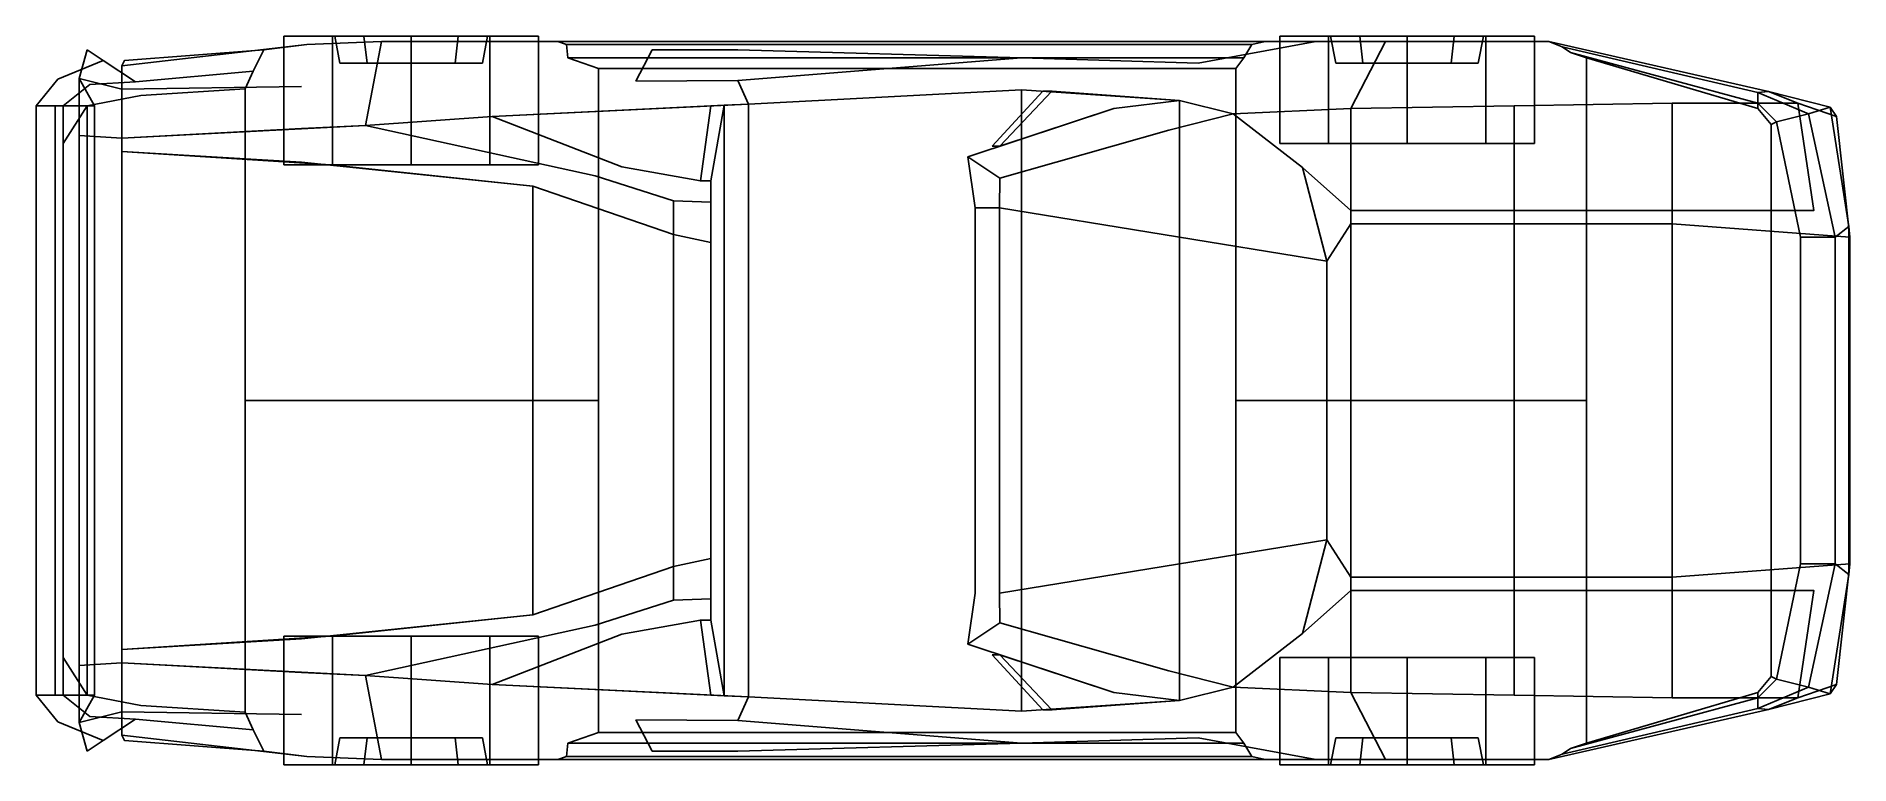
# Model space of a CAD drawing. Extents: x -4.31 to 0, y -0.86 to 0.86.
import ezdxf

# ---------------------------------------------------------------- set-up
doc = ezdxf.new("R2010")
doc.units = 0
doc.header["$LTSCALE"] = 40
for name, pattern in [('BLACK', [10000, 10000, 0]), ('CHROME', [10000, 10000, 0]), ('GLASS_T', [10000, 10000, 0])]:
    doc.linetypes.add(name, pattern=pattern)
doc.layers.get('0').update_dxf_attribs({"linetype": 'CONTINUOUS'})

msp = doc.modelspace()

# ---------------------------------------------------------------- linework, layer by layer
at = {"color": 8, "linetype": 'BLACK'}
for points in [[(-3.7183, 0.8636, 0.4156), (-3.5975, 0.8636, 0.3764), (-3.5283, 0.8636, 0.4716), (-3.6029, 0.8636, 0.5744)], [(-3.7183, 0.5588, 0.4156), (-3.7183, 0.8636, 0.4156), (-3.6029, 0.8636, 0.5744), (-3.6029, 0.5588, 0.5744)], [(-3.7183, 0.8636, 0.2194), (-3.5975, 0.8636, 0.2586), (-3.5975, 0.8636, 0.3764), (-3.7183, 0.8636, 0.4156)], [(-3.7183, 0.5588, 0.2194), (-3.7183, 0.8636, 0.2194), (-3.7183, 0.8636, 0.4156), (-3.7183, 0.5588, 0.4156)], [(-3.6029, 0.8636, 0.0606), (-3.5283, 0.8636, 0.1634), (-3.5975, 0.8636, 0.2586), (-3.7183, 0.8636, 0.2194)], [(-3.6029, 0.5588, 0.0606), (-3.6029, 0.8636, 0.0606), (-3.7183, 0.8636, 0.2194), (-3.7183, 0.5588, 0.2194)], [(-3.6029, 0.8636, 0.5744), (-3.5283, 0.8636, 0.4716), (-3.4163, 0.8636, 0.508), (-3.4163, 0.8636, 0.635)], [(-3.6029, 0.5588, 0.5744), (-3.6029, 0.8636, 0.5744), (-3.4163, 0.8636, 0.635), (-3.4163, 0.5588, 0.635)], [(-3.4163, 0.8636), (-3.4163, 0.8636, 0.127), (-3.5283, 0.8636, 0.1634), (-3.6029, 0.8636, 0.0606)], [(-3.4163, 0.5588), (-3.4163, 0.8636), (-3.6029, 0.8636, 0.0606), (-3.6029, 0.5588, 0.0606)], [(-3.2297, 0.8636, 0.0606), (-3.3043, 0.8636, 0.1634), (-3.4163, 0.8636, 0.127), (-3.4163, 0.8636)], [(-3.2297, 0.5588, 0.0606), (-3.2297, 0.8636, 0.0606), (-3.4163, 0.8636), (-3.4163, 0.5588)], [(-3.4163, 0.8636, 0.635), (-3.4163, 0.8636, 0.508), (-3.3043, 0.8636, 0.4716), (-3.2297, 0.8636, 0.5744)], [(-3.4163, 0.5588, 0.635), (-3.4163, 0.8636, 0.635), (-3.2297, 0.8636, 0.5744), (-3.2297, 0.5588, 0.5744)], [(-3.1143, 0.8636, 0.2194), (-3.2351, 0.8636, 0.2586), (-3.3043, 0.8636, 0.1634), (-3.2297, 0.8636, 0.0606)], [(-3.2297, 0.8636, 0.5744), (-3.3043, 0.8636, 0.4716), (-3.2351, 0.8636, 0.3764), (-3.1143, 0.8636, 0.4156)], [(-3.1143, 0.8636, 0.4156), (-3.2351, 0.8636, 0.3764), (-3.2351, 0.8636, 0.2586), (-3.1143, 0.8636, 0.2194)], [(-3.1143, 0.5588, 0.2194), (-3.1143, 0.8636, 0.2194), (-3.2297, 0.8636, 0.0606), (-3.2297, 0.5588, 0.0606)], [(-3.2297, 0.5588, 0.5744), (-3.2297, 0.8636, 0.5744), (-3.1143, 0.8636, 0.4156), (-3.1143, 0.5588, 0.4156)], [(-3.1143, 0.5588, 0.4156), (-3.1143, 0.8636, 0.4156), (-3.1143, 0.8636, 0.2194), (-3.1143, 0.5588, 0.2194)], [(-1.3561, 0.8636, 0.4156), (-1.2353, 0.8636, 0.3764), (-1.1661, 0.8636, 0.4716), (-1.2407, 0.8636, 0.5744)], [(-1.3561, 0.6096, 0.4156), (-1.3561, 0.8636, 0.4156), (-1.2407, 0.8636, 0.5744), (-1.2407, 0.6096, 0.5744)], [(-1.3561, 0.8636, 0.2194), (-1.2353, 0.8636, 0.2586), (-1.2353, 0.8636, 0.3764), (-1.3561, 0.8636, 0.4156)], [(-1.3561, 0.6096, 0.2194), (-1.3561, 0.8636, 0.2194), (-1.3561, 0.8636, 0.4156), (-1.3561, 0.6096, 0.4156)], [(-1.2407, 0.8636, 0.0606), (-1.1661, 0.8636, 0.1634), (-1.2353, 0.8636, 0.2586), (-1.3561, 0.8636, 0.2194)], [(-1.2407, 0.6096, 0.0606), (-1.2407, 0.8636, 0.0606), (-1.3561, 0.8636, 0.2194), (-1.3561, 0.6096, 0.2194)], [(-1.2407, 0.8636, 0.5744), (-1.1661, 0.8636, 0.4716), (-1.0541, 0.8636, 0.508), (-1.0541, 0.8636, 0.635)], [(-1.2407, 0.6096, 0.5744), (-1.2407, 0.8636, 0.5744), (-1.0541, 0.8636, 0.635), (-1.0541, 0.6096, 0.635)], [(-1.0541, 0.8636), (-1.0541, 0.8636, 0.127), (-1.1661, 0.8636, 0.1634), (-1.2407, 0.8636, 0.0606)], [(-1.0541, 0.6096), (-1.0541, 0.8636), (-1.2407, 0.8636, 0.0606), (-1.2407, 0.6096, 0.0606)], [(-0.8675, 0.8636, 0.0606), (-0.9421, 0.8636, 0.1634), (-1.0541, 0.8636, 0.127), (-1.0541, 0.8636)], [(-0.8675, 0.6096, 0.0606), (-0.8675, 0.8636, 0.0606), (-1.0541, 0.8636), (-1.0541, 0.6096)], [(-1.0541, 0.8636, 0.635), (-1.0541, 0.8636, 0.508), (-0.9421, 0.8636, 0.4716), (-0.8675, 0.8636, 0.5744)], [(-1.0541, 0.6096, 0.635), (-1.0541, 0.8636, 0.635), (-0.8675, 0.8636, 0.5744), (-0.8675, 0.6096, 0.5744)], [(-0.7521, 0.8636, 0.2194), (-0.8729, 0.8636, 0.2586), (-0.9421, 0.8636, 0.1634), (-0.8675, 0.8636, 0.0606)], [(-0.8675, 0.8636, 0.5744), (-0.9421, 0.8636, 0.4716), (-0.8729, 0.8636, 0.3764), (-0.7521, 0.8636, 0.4156)], [(-0.7521, 0.8636, 0.4156), (-0.8729, 0.8636, 0.3764), (-0.8729, 0.8636, 0.2586), (-0.7521, 0.8636, 0.2194)], [(-0.7521, 0.6096, 0.2194), (-0.7521, 0.8636, 0.2194), (-0.8675, 0.8636, 0.0606), (-0.8675, 0.6096, 0.0606)], [(-0.8675, 0.6096, 0.5744), (-0.8675, 0.8636, 0.5744), (-0.7521, 0.8636, 0.4156), (-0.7521, 0.6096, 0.4156)], [(-0.7521, 0.6096, 0.4156), (-0.7521, 0.8636, 0.4156), (-0.7521, 0.8636, 0.2194), (-0.7521, 0.6096, 0.2194)], [(-0.6667, 0.8255, 0.2477), (-0.6286, 0.8128, 0.1778), (-0.2223, 0.6921, 0.1778), (-0.2223, 0.7048, 0.2667)], [(-2.6162, 0.7025, 0.8065), (-2.6162, -0.7025, 0.8065), (-1.9685, -0.7366, 0.7556), (-1.9685, 0.7366, 0.7556)], [(-1.9685, -0.7366, 0.7556), (-1.9685, 0.7366, 0.7556), (-1.5938, 0.7112, 0.7556), (-1.5938, -0.7112, 0.7556)], [(-4.2418, 0.6096, 0.2858), (-4.2418, -0.6096, 0.2858), (-4.1847, -0.6985, 0.2159), (-4.1847, 0.6985, 0.2159)], [(-2.7301, 0.5207, 1.0829), (-2.7051, 0.6985, 0.8128), (-3.2236, 0.6731, 0.8265), (-2.9162, 0.5544, 1.0299)], [(-2.7051, -0.5207, 1.0858), (-2.7051, 0.5207, 1.0858), (-2.6734, 0.7, 0.8128), (-2.6734, -0.7, 0.8128)], [(-2.6734, -0.7, 0.8128), (-2.6734, 0.7, 0.8128), (-2.6162, 0.7025, 0.8065), (-2.6162, -0.7025, 0.8065)], [(-0.2223, 0.6921, 0.1778), (-0.2223, 0.7048, 0.2667), (-0.1778, 0.6604, 0.2667), (-0.1905, 0.6541, 0.1778)], [(-2.7051, 0.4699, 1.1176), (-2.7051, -0.4699, 1.1176), (-2.7051, -0.5207, 1.0858), (-2.7051, 0.5207, 1.0858)], [(-3.1275, 0.508, 1.0732), (-3.1275, -0.508, 1.0732), (-3.1275, -0.508, 0.87), (-3.1275, 0.508, 0.87)], [(-2.7051, -0.3746, 1.1303), (-2.7051, 0.3746, 1.1303), (-2.7051, 0.4699, 1.1176), (-2.7051, -0.4699, 1.1176)], [(-3.6029, -0.5588, 0.0606), (-3.6029, -0.8636, 0.0606), (-3.7183, -0.8636, 0.2194), (-3.7183, -0.5588, 0.2194)], [(-3.7183, -0.5588, 0.2194), (-3.7183, -0.8636, 0.2194), (-3.7183, -0.8636, 0.4156), (-3.7183, -0.5588, 0.4156)], [(-3.7183, -0.5588, 0.4156), (-3.7183, -0.8636, 0.4156), (-3.6029, -0.8636, 0.5744), (-3.6029, -0.5588, 0.5744)], [(-3.4163, -0.5588), (-3.4163, -0.8636), (-3.6029, -0.8636, 0.0606), (-3.6029, -0.5588, 0.0606)], [(-3.6029, -0.5588, 0.5744), (-3.6029, -0.8636, 0.5744), (-3.4163, -0.8636, 0.635), (-3.4163, -0.5588, 0.635)], [(-3.4163, -0.5588, 0.635), (-3.4163, -0.8636, 0.635), (-3.2297, -0.8636, 0.5744), (-3.2297, -0.5588, 0.5744)], [(-3.2297, -0.5588, 0.0606), (-3.2297, -0.8636, 0.0606), (-3.4163, -0.8636), (-3.4163, -0.5588)], [(-3.2297, -0.5588, 0.5744), (-3.2297, -0.8636, 0.5744), (-3.1143, -0.8636, 0.4156), (-3.1143, -0.5588, 0.4156)], [(-3.1143, -0.5588, 0.2194), (-3.1143, -0.8636, 0.2194), (-3.2297, -0.8636, 0.0606), (-3.2297, -0.5588, 0.0606)], [(-2.7301, -0.5207, 1.0829), (-2.7051, -0.6985, 0.8128), (-3.2236, -0.6731, 0.8265), (-2.9162, -0.5544, 1.0299)], [(-3.1143, -0.5588, 0.4156), (-3.1143, -0.8636, 0.4156), (-3.1143, -0.8636, 0.2194), (-3.1143, -0.5588, 0.2194)], [(-1.2407, -0.6096, 0.0606), (-1.2407, -0.8636, 0.0606), (-1.3561, -0.8636, 0.2194), (-1.3561, -0.6096, 0.2194)], [(-1.3561, -0.6096, 0.2194), (-1.3561, -0.8636, 0.2194), (-1.3561, -0.8636, 0.4156), (-1.3561, -0.6096, 0.4156)], [(-1.3561, -0.6096, 0.4156), (-1.3561, -0.8636, 0.4156), (-1.2407, -0.8636, 0.5744), (-1.2407, -0.6096, 0.5744)], [(-1.0541, -0.6096), (-1.0541, -0.8636), (-1.2407, -0.8636, 0.0606), (-1.2407, -0.6096, 0.0606)], [(-1.2407, -0.6096, 0.5744), (-1.2407, -0.8636, 0.5744), (-1.0541, -0.8636, 0.635), (-1.0541, -0.6096, 0.635)], [(-1.0541, -0.6096, 0.635), (-1.0541, -0.8636, 0.635), (-0.8675, -0.8636, 0.5744), (-0.8675, -0.6096, 0.5744)], [(-0.8675, -0.6096, 0.0606), (-0.8675, -0.8636, 0.0606), (-1.0541, -0.8636), (-1.0541, -0.6096)], [(-0.8675, -0.6096, 0.5744), (-0.8675, -0.8636, 0.5744), (-0.7521, -0.8636, 0.4156), (-0.7521, -0.6096, 0.4156)], [(-0.7521, -0.6096, 0.2194), (-0.7521, -0.8636, 0.2194), (-0.8675, -0.8636, 0.0606), (-0.8675, -0.6096, 0.0606)], [(-0.7521, -0.6096, 0.4156), (-0.7521, -0.8636, 0.4156), (-0.7521, -0.8636, 0.2194), (-0.7521, -0.6096, 0.2194)], [(-0.2223, -0.6921, 0.1778), (-0.2223, -0.7048, 0.2667), (-0.1778, -0.6604, 0.2667), (-0.1905, -0.6541, 0.1778)], [(-0.6667, -0.8255, 0.2477), (-0.6286, -0.8128, 0.1778), (-0.2223, -0.6921, 0.1778), (-0.2223, -0.7048, 0.2667)], [(-3.6029, -0.8636, 0.0606), (-3.5283, -0.8636, 0.1634), (-3.5975, -0.8636, 0.2586), (-3.7183, -0.8636, 0.2194)], [(-3.7183, -0.8636, 0.2194), (-3.5975, -0.8636, 0.2586), (-3.5975, -0.8636, 0.3764), (-3.7183, -0.8636, 0.4156)], [(-3.7183, -0.8636, 0.4156), (-3.5975, -0.8636, 0.3764), (-3.5283, -0.8636, 0.4716), (-3.6029, -0.8636, 0.5744)], [(-3.4163, -0.8636), (-3.4163, -0.8636, 0.127), (-3.5283, -0.8636, 0.1634), (-3.6029, -0.8636, 0.0606)], [(-3.6029, -0.8636, 0.5744), (-3.5283, -0.8636, 0.4716), (-3.4163, -0.8636, 0.508), (-3.4163, -0.8636, 0.635)], [(-3.4163, -0.8636, 0.635), (-3.4163, -0.8636, 0.508), (-3.3043, -0.8636, 0.4716), (-3.2297, -0.8636, 0.5744)], [(-3.2297, -0.8636, 0.0606), (-3.3043, -0.8636, 0.1634), (-3.4163, -0.8636, 0.127), (-3.4163, -0.8636)], [(-3.2297, -0.8636, 0.5744), (-3.3043, -0.8636, 0.4716), (-3.2351, -0.8636, 0.3764), (-3.1143, -0.8636, 0.4156)], [(-3.1143, -0.8636, 0.2194), (-3.2351, -0.8636, 0.2586), (-3.3043, -0.8636, 0.1634), (-3.2297, -0.8636, 0.0606)], [(-3.1143, -0.8636, 0.4156), (-3.2351, -0.8636, 0.3764), (-3.2351, -0.8636, 0.2586), (-3.1143, -0.8636, 0.2194)], [(-1.2407, -0.8636, 0.0606), (-1.1661, -0.8636, 0.1634), (-1.2353, -0.8636, 0.2586), (-1.3561, -0.8636, 0.2194)], [(-1.3561, -0.8636, 0.2194), (-1.2353, -0.8636, 0.2586), (-1.2353, -0.8636, 0.3764), (-1.3561, -0.8636, 0.4156)], [(-1.3561, -0.8636, 0.4156), (-1.2353, -0.8636, 0.3764), (-1.1661, -0.8636, 0.4716), (-1.2407, -0.8636, 0.5744)], [(-1.0541, -0.8636), (-1.0541, -0.8636, 0.127), (-1.1661, -0.8636, 0.1634), (-1.2407, -0.8636, 0.0606)], [(-1.2407, -0.8636, 0.5744), (-1.1661, -0.8636, 0.4716), (-1.0541, -0.8636, 0.508), (-1.0541, -0.8636, 0.635)], [(-1.0541, -0.8636, 0.635), (-1.0541, -0.8636, 0.508), (-0.9421, -0.8636, 0.4716), (-0.8675, -0.8636, 0.5744)], [(-0.8675, -0.8636, 0.0606), (-0.9421, -0.8636, 0.1634), (-1.0541, -0.8636, 0.127), (-1.0541, -0.8636)], [(-0.8675, -0.8636, 0.5744), (-0.9421, -0.8636, 0.4716), (-0.8729, -0.8636, 0.3764), (-0.7521, -0.8636, 0.4156)], [(-0.7521, -0.8636, 0.2194), (-0.8729, -0.8636, 0.2586), (-0.9421, -0.8636, 0.1634), (-0.8675, -0.8636, 0.0606)], [(-0.7521, -0.8636, 0.4156), (-0.8729, -0.8636, 0.3764), (-0.8729, -0.8636, 0.2586), (-0.7521, -0.8636, 0.2194)]]:
    msp.add_3dface(points, dxfattribs=at)
at = {"color": 7, "linetype": 'CHROME'}
for points in [[(-3.5975, 0.8636, 0.3764), (-3.5854, 0.8001, 0.3724), (-3.5208, 0.8001, 0.4613), (-3.5283, 0.8636, 0.4716)], [(-3.5975, 0.8636, 0.2586), (-3.5854, 0.8001, 0.2626), (-3.5854, 0.8001, 0.3724), (-3.5975, 0.8636, 0.3764)], [(-3.5283, 0.8636, 0.1634), (-3.5208, 0.8001, 0.1737), (-3.5854, 0.8001, 0.2626), (-3.5975, 0.8636, 0.2586)], [(-3.5283, 0.8636, 0.4716), (-3.5208, 0.8001, 0.4613), (-3.4163, 0.8001, 0.4953), (-3.4163, 0.8636, 0.508)], [(-3.4163, 0.8636, 0.127), (-3.4163, 0.8001, 0.1397), (-3.5208, 0.8001, 0.1737), (-3.5283, 0.8636, 0.1634)], [(-3.3043, 0.8636, 0.1634), (-3.3118, 0.8001, 0.1737), (-3.4163, 0.8001, 0.1397), (-3.4163, 0.8636, 0.127)], [(-3.4163, 0.8636, 0.508), (-3.4163, 0.8001, 0.4953), (-3.3118, 0.8001, 0.4613), (-3.3043, 0.8636, 0.4716)], [(-3.2351, 0.8636, 0.2586), (-3.2472, 0.8001, 0.2626), (-3.3118, 0.8001, 0.1737), (-3.3043, 0.8636, 0.1634)], [(-3.3043, 0.8636, 0.4716), (-3.3118, 0.8001, 0.4613), (-3.2472, 0.8001, 0.3724), (-3.2351, 0.8636, 0.3764)], [(-3.2351, 0.8636, 0.3764), (-3.2472, 0.8001, 0.3724), (-3.2472, 0.8001, 0.2626), (-3.2351, 0.8636, 0.2586)], [(-1.2353, 0.8636, 0.3764), (-1.2232, 0.8001, 0.3724), (-1.1586, 0.8001, 0.4613), (-1.1661, 0.8636, 0.4716)], [(-1.2353, 0.8636, 0.2586), (-1.2232, 0.8001, 0.2626), (-1.2232, 0.8001, 0.3724), (-1.2353, 0.8636, 0.3764)], [(-1.1661, 0.8636, 0.1634), (-1.1586, 0.8001, 0.1737), (-1.2232, 0.8001, 0.2626), (-1.2353, 0.8636, 0.2586)], [(-1.1661, 0.8636, 0.4716), (-1.1586, 0.8001, 0.4613), (-1.0541, 0.8001, 0.4953), (-1.0541, 0.8636, 0.508)], [(-1.0541, 0.8636, 0.127), (-1.0541, 0.8001, 0.1397), (-1.1586, 0.8001, 0.1737), (-1.1661, 0.8636, 0.1634)], [(-0.9421, 0.8636, 0.1634), (-0.9496, 0.8001, 0.1737), (-1.0541, 0.8001, 0.1397), (-1.0541, 0.8636, 0.127)], [(-1.0541, 0.8636, 0.508), (-1.0541, 0.8001, 0.4953), (-0.9496, 0.8001, 0.4613), (-0.9421, 0.8636, 0.4716)], [(-0.8729, 0.8636, 0.2586), (-0.885, 0.8001, 0.2626), (-0.9496, 0.8001, 0.1737), (-0.9421, 0.8636, 0.1634)], [(-0.9421, 0.8636, 0.4716), (-0.9496, 0.8001, 0.4613), (-0.885, 0.8001, 0.3724), (-0.8729, 0.8636, 0.3764)], [(-0.8729, 0.8636, 0.3764), (-0.885, 0.8001, 0.3724), (-0.885, 0.8001, 0.2626), (-0.8729, 0.8636, 0.2586)], [(-3.5854, 0.8001, 0.3724), (-3.4163, 0.8001, 0.3175), (-3.4163, 0.8001, 0.3175), (-3.5208, 0.8001, 0.4613)], [(-3.5208, 0.8001, 0.1737), (-3.4163, 0.8001, 0.3175), (-3.4163, 0.8001, 0.3175), (-3.5854, 0.8001, 0.2626)], [(-3.3118, 0.8001, 0.1737), (-3.4163, 0.8001, 0.3175), (-3.4163, 0.8001, 0.3175), (-3.4163, 0.8001, 0.1397)], [(-3.2472, 0.8001, 0.3724), (-3.4163, 0.8001, 0.3175), (-3.4163, 0.8001, 0.3175), (-3.2472, 0.8001, 0.2626)], [(-3.4163, 0.8001, 0.4953), (-3.4163, 0.8001, 0.3175), (-3.4163, 0.8001, 0.3175), (-3.3118, 0.8001, 0.4613)], [(-1.2232, 0.8001, 0.3724), (-1.0541, 0.8001, 0.3175), (-1.0541, 0.8001, 0.3175), (-1.1586, 0.8001, 0.4613)], [(-1.1586, 0.8001, 0.1737), (-1.0541, 0.8001, 0.3175), (-1.0541, 0.8001, 0.3175), (-1.2232, 0.8001, 0.2626)], [(-0.9496, 0.8001, 0.1737), (-1.0541, 0.8001, 0.3175), (-1.0541, 0.8001, 0.3175), (-1.0541, 0.8001, 0.1397)], [(-0.885, 0.8001, 0.3724), (-1.0541, 0.8001, 0.3175), (-1.0541, 0.8001, 0.3175), (-0.885, 0.8001, 0.2626)], [(-1.0541, 0.8001, 0.4953), (-1.0541, 0.8001, 0.3175), (-1.0541, 0.8001, 0.3175), (-0.9496, 0.8001, 0.4613)], [(-3.5283, -0.8636, 0.1634), (-3.5208, -0.8001, 0.1737), (-3.5854, -0.8001, 0.2626), (-3.5975, -0.8636, 0.2586)], [(-3.5975, -0.8636, 0.2586), (-3.5854, -0.8001, 0.2626), (-3.5854, -0.8001, 0.3724), (-3.5975, -0.8636, 0.3764)], [(-3.5975, -0.8636, 0.3764), (-3.5854, -0.8001, 0.3724), (-3.5208, -0.8001, 0.4613), (-3.5283, -0.8636, 0.4716)], [(-3.5208, -0.8001, 0.1737), (-3.4163, -0.8001, 0.3175), (-3.4163, -0.8001, 0.3175), (-3.5854, -0.8001, 0.2626)], [(-3.5854, -0.8001, 0.3724), (-3.4163, -0.8001, 0.3175), (-3.4163, -0.8001, 0.3175), (-3.5208, -0.8001, 0.4613)], [(-3.4163, -0.8636, 0.127), (-3.4163, -0.8001, 0.1397), (-3.5208, -0.8001, 0.1737), (-3.5283, -0.8636, 0.1634)], [(-3.5283, -0.8636, 0.4716), (-3.5208, -0.8001, 0.4613), (-3.4163, -0.8001, 0.4953), (-3.4163, -0.8636, 0.508)], [(-3.4163, -0.8636, 0.508), (-3.4163, -0.8001, 0.4953), (-3.3118, -0.8001, 0.4613), (-3.3043, -0.8636, 0.4716)], [(-3.4163, -0.8001, 0.4953), (-3.4163, -0.8001, 0.3175), (-3.4163, -0.8001, 0.3175), (-3.3118, -0.8001, 0.4613)], [(-3.2472, -0.8001, 0.3724), (-3.4163, -0.8001, 0.3175), (-3.4163, -0.8001, 0.3175), (-3.2472, -0.8001, 0.2626)], [(-3.3043, -0.8636, 0.1634), (-3.3118, -0.8001, 0.1737), (-3.4163, -0.8001, 0.1397), (-3.4163, -0.8636, 0.127)], [(-3.3118, -0.8001, 0.1737), (-3.4163, -0.8001, 0.3175), (-3.4163, -0.8001, 0.3175), (-3.4163, -0.8001, 0.1397)], [(-3.3043, -0.8636, 0.4716), (-3.3118, -0.8001, 0.4613), (-3.2472, -0.8001, 0.3724), (-3.2351, -0.8636, 0.3764)], [(-3.2351, -0.8636, 0.2586), (-3.2472, -0.8001, 0.2626), (-3.3118, -0.8001, 0.1737), (-3.3043, -0.8636, 0.1634)], [(-3.2351, -0.8636, 0.3764), (-3.2472, -0.8001, 0.3724), (-3.2472, -0.8001, 0.2626), (-3.2351, -0.8636, 0.2586)], [(-1.1661, -0.8636, 0.1634), (-1.1586, -0.8001, 0.1737), (-1.2232, -0.8001, 0.2626), (-1.2353, -0.8636, 0.2586)], [(-1.2353, -0.8636, 0.2586), (-1.2232, -0.8001, 0.2626), (-1.2232, -0.8001, 0.3724), (-1.2353, -0.8636, 0.3764)], [(-1.2353, -0.8636, 0.3764), (-1.2232, -0.8001, 0.3724), (-1.1586, -0.8001, 0.4613), (-1.1661, -0.8636, 0.4716)], [(-1.1586, -0.8001, 0.1737), (-1.0541, -0.8001, 0.3175), (-1.0541, -0.8001, 0.3175), (-1.2232, -0.8001, 0.2626)], [(-1.2232, -0.8001, 0.3724), (-1.0541, -0.8001, 0.3175), (-1.0541, -0.8001, 0.3175), (-1.1586, -0.8001, 0.4613)], [(-1.0541, -0.8636, 0.127), (-1.0541, -0.8001, 0.1397), (-1.1586, -0.8001, 0.1737), (-1.1661, -0.8636, 0.1634)], [(-1.1661, -0.8636, 0.4716), (-1.1586, -0.8001, 0.4613), (-1.0541, -0.8001, 0.4953), (-1.0541, -0.8636, 0.508)], [(-1.0541, -0.8636, 0.508), (-1.0541, -0.8001, 0.4953), (-0.9496, -0.8001, 0.4613), (-0.9421, -0.8636, 0.4716)], [(-1.0541, -0.8001, 0.4953), (-1.0541, -0.8001, 0.3175), (-1.0541, -0.8001, 0.3175), (-0.9496, -0.8001, 0.4613)], [(-0.885, -0.8001, 0.3724), (-1.0541, -0.8001, 0.3175), (-1.0541, -0.8001, 0.3175), (-0.885, -0.8001, 0.2626)], [(-0.9421, -0.8636, 0.1634), (-0.9496, -0.8001, 0.1737), (-1.0541, -0.8001, 0.1397), (-1.0541, -0.8636, 0.127)], [(-0.9496, -0.8001, 0.1737), (-1.0541, -0.8001, 0.3175), (-1.0541, -0.8001, 0.3175), (-1.0541, -0.8001, 0.1397)], [(-0.9421, -0.8636, 0.4716), (-0.9496, -0.8001, 0.4613), (-0.885, -0.8001, 0.3724), (-0.8729, -0.8636, 0.3764)], [(-0.8729, -0.8636, 0.2586), (-0.885, -0.8001, 0.2626), (-0.9496, -0.8001, 0.1737), (-0.9421, -0.8636, 0.1634)], [(-0.8729, -0.8636, 0.3764), (-0.885, -0.8001, 0.3724), (-0.885, -0.8001, 0.2626), (-0.8729, -0.8636, 0.2586)]]:
    msp.add_3dface(points, dxfattribs=at)
at = {"color": 0, "linetype": 'BYBLOCK'}
for points, invisible_edges in [([(-4.1674, 0.6985, 0.5524), (-4.1466, 0.8065, 0.4889), (-4.1847, 0.8318, 0.6096), (-4.2037, 0.7635, 0.7683)], 1), ([(-4.2037, 0.7635, 0.7683), (-4.1021, 0.7381, 0.762), (-4.1021, 0.7937, 0.6921), (-4.1847, 0.8318, 0.6096)], 4), ([(-4.1847, 0.8318, 0.6096), (-4.1021, 0.7937, 0.6921), (-4.0957, 0.8065, 0.4889), (-4.1466, 0.8065, 0.4889)], 5), ([(-4.1021, 0.7381, 0.762), (-3.6766, 0.7445, 0.7811), (-3.6639, 0.8445, 0.6413), (-4.1021, 0.7937, 0.6921)], 2), ([(-4.0957, 0.8065, 0.4889), (-3.7656, 0.8318, 0.4889), (-3.791, 0.7811, 0.254), (-4.0703, 0.7556, 0.3111)], 8), ([(-3.6766, 0.7445, 0.7811), (-3.6766, 0.7445, 0.7811), (-3.4861, 0.8509, 0.7302), (-3.6639, 0.8445, 0.6413)], 10), ([(-3.5242, 0.652, 0.8318), (-3.4861, 0.8509, 0.7302), (-3.6766, 0.7445, 0.7811), (-3.6766, 0.6452, 0.8255)], 6), ([(-3.2236, 0.6731, 0.8265), (-3.3973, 0.8509, 0.7366), (-3.4861, 0.8509, 0.7302), (-3.5242, 0.652, 0.8318)], 1), ([(-3.2236, 0.6731, 0.8265), (-2.8829, 0.7575, 0.7493), (-3.2195, 0.8509, 0.6794), (-3.3973, 0.8509, 0.7366)], 11), ([(-2.8448, 0.8318, 0.5969), (-2.8829, 0.7575, 0.7493), (-3.2195, 0.8509, 0.6794), (-3.0684, 0.8509, 0.4889)], 10), ([(-2.6416, 0.8318, 0.6032), (-2.6225, 0.8509, 0.4889), (-3.0684, 0.8509, 0.4889), (-2.8448, 0.8318, 0.5969)], 5), ([(-1.9685, 0.8509, 0.4889), (-1.9685, 0.8128, 0.6604), (-2.6416, 0.8318, 0.6032), (-2.6225, 0.8509, 0.4889)], 5), ([(-1.5494, 0.8001, 0.6667), (-1.524, 0.8509, 0.4889), (-1.9685, 0.8509, 0.4889), (-1.9685, 0.8128, 0.6604)], 5), ([(-1.27, 0.8509, 0.635), (-1.4668, 0.6794, 0.762), (-1.5938, 0.7112, 0.7556), (-1.5494, 0.8001, 0.6667)], 5), ([(-1.5494, 0.8001, 0.6667), (-1.27, 0.8509, 0.635), (-1.3906, 0.8509, 0.4889), (-1.524, 0.8509, 0.4889)], 8), ([(-1.4668, 0.6794, 0.762), (-1.1874, 0.6921, 0.7937), (-1.1049, 0.8509, 0.7048), (-1.27, 0.8509, 0.635)], 8), ([(-1.1874, 0.6921, 0.7937), (-1.1049, 0.8509, 0.7048), (-1.0033, 0.8509, 0.7048)], 8), ([(-1.1874, 0.6921, 0.7937), (-0.8001, 0.6985, 0.7711), (-0.8318, 0.8509, 0.635), (-1.0033, 0.8509, 0.7048)], 10), ([(-0.8318, 0.8509, 0.635), (-0.7176, 0.8509, 0.4889), (-0.4254, 0.7048, 0.6794), (-0.8001, 0.6985, 0.7711)], 10), ([(-0.7176, 0.8509, 0.4889), (-0.4254, 0.7048, 0.6794), (-0.127, 0.7048, 0.5715), (-0.1968, 0.733, 0.4889)], 1), ([(-4.1466, 0.8065, 0.4889), (-4.1674, 0.6985, 0.5524), (-4.2608, 0.6985, 0.5461), (-4.2545, 0.762, 0.4636)], 5), ([(-4.1466, 0.8065, 0.4889), (-4.0703, 0.7556, 0.3111), (-4.1783, 0.7493, 0.3556), (-4.2545, 0.762, 0.4636)], 4), ([(-4.0957, 0.8065, 0.4889), (-4.0703, 0.7556, 0.3111), (-4.1466, 0.8065, 0.4889)], 9), ([(-1.9685, 0.7366, 0.7556), (-1.9685, 0.8128, 0.6604), (-2.6416, 0.7587, 0.7366), (-2.6162, 0.7025, 0.8065)], 1), ([(-1.5938, 0.7112, 0.7556), (-1.5494, 0.8001, 0.6667), (-1.9685, 0.8128, 0.6604), (-1.9685, 0.7366, 0.7556)], 5), ([(-4.2608, 0.6985, 0.5461), (-4.2545, 0.762, 0.4636), (-4.3053, 0.6985, 0.4636)], 1), ([(-4.1783, 0.7493, 0.3556), (-4.2545, 0.762, 0.4636), (-4.3053, 0.6985, 0.4636), (-4.2418, 0.6985, 0.3874)], 1), ([(-3.6766, 0.6452, 0.8255), (-3.6766, 0.7445, 0.7811), (-4.1021, 0.7381, 0.762), (-4.1021, 0.6223, 0.8128)], 1), ([(-2.6162, 0.7025, 0.8065), (-2.6416, 0.7587, 0.7366), (-2.8829, 0.7575, 0.7493), (-3.2236, 0.6731, 0.8265)], 4), ([(-1.6193, 0.6413, 0.8382), (-1.7494, 0.6921, 0.8382), (-2.0955, 0.5778, 1.0351), (-2.0202, 0.5271, 1.0668)], 1), ([(-1.5938, 0.7112, 0.7556), (-1.4668, 0.6794, 0.762), (-1.6193, 0.6413, 0.8382), (-1.7494, 0.6921, 0.8382)], 4), ([(-0.127, 0.7048, 0.5715), (-0.0889, 0.4508, 0.5588), (-0.0041, 0.3874, 0.523), (-0.0358, 0.6731, 0.523)], 2), ([(-3.6766, 0.5651, 0.9398), (-3.5242, 0.652, 0.8318), (-4.1021, 0.6223, 0.8128), (-4.1021, 0.5906, 0.8128)], 1), ([(-3.1275, 0.508, 1.0732), (-2.98, 0.5331, 1.0696), (-3.5242, 0.652, 0.8318), (-3.6766, 0.5651, 0.9398)], 5), ([(-2.9162, 0.5544, 1.0299), (-2.98, 0.5331, 1.0696), (-3.5242, 0.652, 0.8318), (-3.2236, 0.6731, 0.8265)], 1), ([(-3.6068, 0.5588, 0.8255), (-3.6068, -0.5588, 0.8255), (-4.1021, -0.5906, 0.8128), (-4.1021, 0.5906, 0.8128)], 1), ([(-3.6068, 0.5588, 0.8255), (-3.6766, 0.5651, 0.9398), (-4.1021, 0.5906, 0.8128)], 1), ([(-3.1275, 0.508, 1.0732), (-3.1275, 0.508, 0.87), (-3.6068, 0.5588, 0.8255), (-3.6766, 0.5651, 0.9398)], 4), ([(-2.0955, 0.5778, 1.0351), (-2.0202, 0.5271, 1.0668), (-2.0208, 0.4572, 1.0811), (-2.0783, 0.4572, 1.0803)], 4), ([(-3.1275, -0.508, 0.87), (-3.1275, 0.508, 0.87), (-3.6068, 0.5588, 0.8255), (-3.6068, -0.5588, 0.8255)], 4), ([(-2.794, 0.3937, 1.1303), (-2.794, 0.4733, 1.1176), (-2.98, 0.5331, 1.0696), (-3.1275, 0.508, 1.0732)], 4), ([(-2.794, 0.4733, 1.1176), (-2.7301, 0.5207, 1.0829), (-2.9162, 0.5544, 1.0299), (-2.98, 0.5331, 1.0696)], 5), ([(-2.7051, 0.5207, 1.0858), (-2.7301, 0.5207, 1.0829), (-2.794, 0.4733, 1.1176), (-2.7051, 0.4699, 1.1176)], 2), ([(-2.0208, -0.4572, 1.0811), (-2.0783, -0.4572, 1.0803), (-2.0783, 0.4572, 1.0803), (-2.0208, 0.4572, 1.0811)], 1), ([(-0.4254, 0.4191, 0.6776), (-0.4254, 0.4508, 0.6794), (-0.0889, 0.4508, 0.5588), (-0.0041, 0.3874, 0.523)], 4), ([(-2.794, -0.3937, 1.1303), (-2.794, -0.4733, 1.1176), (-2.98, -0.5331, 1.0696), (-3.1275, -0.508, 1.0732)], 4), ([(-0.4254, -0.4191, 0.6776), (-0.4254, -0.4508, 0.6794), (-0.0889, -0.4508, 0.5588), (-0.0041, -0.3874, 0.523)], 4), ([(-0.127, -0.7048, 0.5715), (-0.0889, -0.4508, 0.5588), (-0.0041, -0.3874, 0.523), (-0.0358, -0.6731, 0.523)], 2), ([(-2.7051, -0.5207, 1.0858), (-2.7301, -0.5207, 1.0829), (-2.794, -0.4733, 1.1176), (-2.7051, -0.4699, 1.1176)], 2), ([(-2.0955, -0.5778, 1.0351), (-2.0202, -0.5271, 1.0668), (-2.0208, -0.4572, 1.0811), (-2.0783, -0.4572, 1.0803)], 4), ([(-3.1275, -0.508, 1.0732), (-2.98, -0.5331, 1.0696), (-3.5242, -0.652, 0.8318), (-3.6766, -0.5651, 0.9398)], 5), ([(-3.1275, -0.508, 1.0732), (-3.1275, -0.508, 0.87), (-3.6068, -0.5588, 0.8255), (-3.6766, -0.5651, 0.9398)], 4), ([(-2.794, -0.4733, 1.1176), (-2.7301, -0.5207, 1.0829), (-2.9162, -0.5544, 1.0299), (-2.98, -0.5331, 1.0696)], 5), ([(-3.6068, -0.5588, 0.8255), (-3.6766, -0.5651, 0.9398), (-4.1021, -0.5906, 0.8128)], 1), ([(-2.9162, -0.5544, 1.0299), (-2.98, -0.5331, 1.0696), (-3.5242, -0.652, 0.8318), (-3.2236, -0.6731, 0.8265)], 1), ([(-1.6193, -0.6413, 0.8382), (-1.7494, -0.6921, 0.8382), (-2.0955, -0.5778, 1.0351), (-2.0202, -0.5271, 1.0668)], 1), ([(-3.6766, -0.5651, 0.9398), (-3.5242, -0.652, 0.8318), (-4.1021, -0.6223, 0.8128), (-4.1021, -0.5906, 0.8128)], 1), ([(-3.6766, -0.6452, 0.8255), (-3.6766, -0.7445, 0.7811), (-4.1021, -0.7381, 0.762), (-4.1021, -0.6223, 0.8128)], 1), ([(-1.5938, -0.7112, 0.7556), (-1.4668, -0.6794, 0.762), (-1.6193, -0.6413, 0.8382), (-1.7494, -0.6921, 0.8382)], 4), ([(-3.5242, -0.652, 0.8318), (-3.4861, -0.8509, 0.7302), (-3.6766, -0.7445, 0.7811), (-3.6766, -0.6452, 0.8255)], 6), ([(-3.2236, -0.6731, 0.8265), (-3.3973, -0.8509, 0.7366), (-3.4861, -0.8509, 0.7302), (-3.5242, -0.652, 0.8318)], 1), ([(-3.2236, -0.6731, 0.8265), (-2.8829, -0.7575, 0.7493), (-3.2195, -0.8509, 0.6794), (-3.3973, -0.8509, 0.7366)], 11), ([(-2.6162, -0.7025, 0.8065), (-2.6416, -0.7587, 0.7366), (-2.8829, -0.7575, 0.7493), (-3.2236, -0.6731, 0.8265)], 4), ([(-1.27, -0.8509, 0.635), (-1.4668, -0.6794, 0.762), (-1.5938, -0.7112, 0.7556), (-1.5494, -0.8001, 0.6667)], 5), ([(-1.4668, -0.6794, 0.762), (-1.1874, -0.6921, 0.7937), (-1.1049, -0.8509, 0.7048), (-1.27, -0.8509, 0.635)], 8), ([(-4.1783, -0.7493, 0.3556), (-4.2545, -0.762, 0.4636), (-4.3053, -0.6985, 0.4636), (-4.2418, -0.6985, 0.3874)], 1), ([(-4.2608, -0.6985, 0.5461), (-4.2545, -0.762, 0.4636), (-4.3053, -0.6985, 0.4636)], 1), ([(-4.1466, -0.8065, 0.4889), (-4.1674, -0.6985, 0.5524), (-4.2608, -0.6985, 0.5461), (-4.2545, -0.762, 0.4636)], 5), ([(-4.1674, -0.6985, 0.5524), (-4.1466, -0.8065, 0.4889), (-4.1847, -0.8318, 0.6096), (-4.2037, -0.7635, 0.7683)], 1), ([(-1.9685, -0.7366, 0.7556), (-1.9685, -0.8128, 0.6604), (-2.6416, -0.7587, 0.7366), (-2.6162, -0.7025, 0.8065)], 1), ([(-1.5938, -0.7112, 0.7556), (-1.5494, -0.8001, 0.6667), (-1.9685, -0.8128, 0.6604), (-1.9685, -0.7366, 0.7556)], 5), ([(-1.1874, -0.6921, 0.7937), (-0.8001, -0.6985, 0.7711), (-0.8318, -0.8509, 0.635), (-1.0033, -0.8509, 0.7048)], 10), ([(-1.1874, -0.6921, 0.7937), (-1.1049, -0.8509, 0.7048), (-1.0033, -0.8509, 0.7048)], 8), ([(-0.8318, -0.8509, 0.635), (-0.7176, -0.8509, 0.4889), (-0.4254, -0.7048, 0.6794), (-0.8001, -0.6985, 0.7711)], 10), ([(-0.7176, -0.8509, 0.4889), (-0.4254, -0.7048, 0.6794), (-0.127, -0.7048, 0.5715), (-0.1968, -0.733, 0.4889)], 1), ([(-4.1466, -0.8065, 0.4889), (-4.0703, -0.7556, 0.3111), (-4.1783, -0.7493, 0.3556), (-4.2545, -0.762, 0.4636)], 4), ([(-4.2037, -0.7635, 0.7683), (-4.1021, -0.7381, 0.762), (-4.1021, -0.7937, 0.6921), (-4.1847, -0.8318, 0.6096)], 4), ([(-4.0957, -0.8065, 0.4889), (-4.0703, -0.7556, 0.3111), (-4.1466, -0.8065, 0.4889)], 9), ([(-4.1021, -0.7381, 0.762), (-3.6766, -0.7445, 0.7811), (-3.6639, -0.8445, 0.6413), (-4.1021, -0.7937, 0.6921)], 2), ([(-4.0957, -0.8065, 0.4889), (-3.7656, -0.8318, 0.4889), (-3.791, -0.7811, 0.254), (-4.0703, -0.7556, 0.3111)], 8), ([(-3.6766, -0.7445, 0.7811), (-3.6766, -0.7445, 0.7811), (-3.4861, -0.8509, 0.7302), (-3.6639, -0.8445, 0.6413)], 10), ([(-2.8448, -0.8318, 0.5969), (-2.8829, -0.7575, 0.7493), (-3.2195, -0.8509, 0.6794), (-3.0684, -0.8509, 0.4889)], 10), ([(-4.1847, -0.8318, 0.6096), (-4.1021, -0.7937, 0.6921), (-4.0957, -0.8065, 0.4889), (-4.1466, -0.8065, 0.4889)], 5), ([(-1.9685, -0.8509, 0.4889), (-1.9685, -0.8128, 0.6604), (-2.6416, -0.8318, 0.6032), (-2.6225, -0.8509, 0.4889)], 5), ([(-1.5494, -0.8001, 0.6667), (-1.524, -0.8509, 0.4889), (-1.9685, -0.8509, 0.4889), (-1.9685, -0.8128, 0.6604)], 5), ([(-1.5494, -0.8001, 0.6667), (-1.27, -0.8509, 0.635), (-1.3906, -0.8509, 0.4889), (-1.524, -0.8509, 0.4889)], 8), ([(-2.6416, -0.8318, 0.6032), (-2.6225, -0.8509, 0.4889), (-3.0684, -0.8509, 0.4889), (-2.8448, -0.8318, 0.5969)], 5)]:
    msp.add_3dface(points, dxfattribs=dict(at, invisible_edges=invisible_edges))
for points in [[(-3.6639, 0.8445, 0.6413), (-4.1021, 0.7937, 0.6921), (-4.0957, 0.8065, 0.4889), (-3.7656, 0.8318, 0.4889)], [(-3.0684, 0.8509, 0.4889), (-1.3906, 0.8509, 0.4889), (-1.4224, 0.8445, 0.3556), (-3.048, 0.8445, 0.3556)], [(-1.4224, 0.8445, 0.3556), (-3.048, 0.8445, 0.3556), (-3.0445, 0.8128, 0.2413), (-1.4414, 0.8128, 0.2413)], [(-0.7176, 0.8509, 0.4889), (-0.1968, 0.733, 0.4889), (-0.2223, 0.7302, 0.3302), (-0.6858, 0.8382, 0.3111)], [(-0.2223, 0.7302, 0.3302), (-0.6858, 0.8382, 0.3111), (-0.6667, 0.8255, 0.2477), (-0.2223, 0.7048, 0.2667)], [(-3.0445, 0.8128, 0.2413), (-1.4414, 0.8128, 0.2413), (-1.4605, 0.7874, 0.1397), (-2.9718, 0.7874, 0.1397)], [(-4.2037, 0.6286, 0.8382), (-4.2037, -0.6286, 0.8382), (-4.2037, -0.7635, 0.7683), (-4.2037, 0.7635, 0.7683)], [(-4.2037, -0.7635, 0.7683), (-4.2037, 0.7635, 0.7683), (-4.1674, 0.6985, 0.5524), (-4.1674, -0.6985, 0.5524)], [(-4.1021, 0.6223, 0.8128), (-4.2037, 0.6286, 0.8382), (-4.2037, 0.7635, 0.7683), (-4.1021, 0.7381, 0.762)], [(-2.0382, 0.6032, 1.0028), (-2.0196, 0.6032, 0.9915), (-1.8963, 0.7338, 0.756), (-1.9177, 0.7338, 0.7556)], [(-0.1968, 0.733, 0.4889), (-0.0508, 0.6955, 0.4889), (-0.1016, 0.6794, 0.3556), (-0.2223, 0.7302, 0.3302)], [(-0.1968, 0.733, 0.4889), (-0.127, 0.7048, 0.5715), (-0.0358, 0.6731, 0.523), (-0.0508, 0.6955, 0.4889)], [(-4.2608, -0.6985, 0.5461), (-4.2608, 0.6985, 0.5461), (-4.3053, 0.6985, 0.4636), (-4.3053, -0.6985, 0.4636)], [(-4.3053, 0.6985, 0.4636), (-4.3053, -0.6985, 0.4636), (-4.2418, -0.6985, 0.3874), (-4.2418, 0.6985, 0.3874)], [(-4.1674, 0.6985, 0.5524), (-4.1674, -0.6985, 0.5524), (-4.2608, -0.6985, 0.5461), (-4.2608, 0.6985, 0.5461)], [(-4.2418, -0.6985, 0.3874), (-4.2418, 0.6985, 0.3874), (-4.2418, 0.6096, 0.2858), (-4.2418, -0.6096, 0.2858)], [(-2.7051, 0.6985, 0.8128), (-2.6734, 0.7, 0.8128), (-2.7051, 0.5207, 1.0858), (-2.7301, 0.5207, 1.0829)], [(-1.1874, 0.4508, 0.7937), (-1.3017, 0.5524, 0.7811), (-1.4668, 0.6794, 0.762), (-1.1874, 0.6921, 0.7937)], [(-1.1874, 0.4508, 0.7937), (-1.1874, 0.6921, 0.7937), (-0.8001, 0.6985, 0.7711), (-0.8001, 0.4508, 0.7711)], [(-0.8001, 0.6985, 0.7711), (-0.8001, 0.4508, 0.7711), (-0.4254, 0.4508, 0.6794), (-0.4254, 0.7048, 0.6794)], [(-0.4254, 0.4508, 0.6794), (-0.4254, 0.7048, 0.6794), (-0.127, 0.7048, 0.5715), (-0.0889, 0.4508, 0.5588)], [(-0.1016, 0.6794, 0.3556), (-0.2223, 0.7302, 0.3302), (-0.2223, 0.7048, 0.2667), (-0.1778, 0.6604, 0.2667)], [(-0.0063, 0.4128, 0.4889), (-0.0508, 0.6955, 0.4889), (-0.1016, 0.6794, 0.3556), (-0.0387, 0.3874, 0.3927)], [(-0.0358, 0.6731, 0.523), (-0.0041, 0.3874, 0.523), (-0.0063, 0.4128, 0.4889), (-0.0508, 0.6955, 0.4889)], [(-0.1016, 0.6794, 0.3556), (-0.0387, 0.3874, 0.3927), (-0.1206, 0.3874, 0.2731), (-0.1778, 0.6604, 0.2667)], [(-4.1021, -0.6223, 0.8128), (-4.1021, 0.6223, 0.8128), (-4.2037, 0.6286, 0.8382), (-4.2037, -0.6286, 0.8382)], [(-1.2446, 0.3302, 0.7874), (-1.1874, 0.4191, 0.7747), (-1.1874, 0.4508, 0.7937), (-1.3017, 0.5524, 0.7811)], [(-2.794, 0.3937, 1.1303), (-2.794, -0.3937, 1.1303), (-3.1275, -0.508, 1.0732), (-3.1275, 0.508, 1.0732)], [(-2.794, 0.4733, 1.1176), (-2.7051, 0.4699, 1.1176), (-2.7051, 0.3746, 1.1303), (-2.794, 0.3937, 1.1303)], [(-1.1874, 0.4191, 0.7747), (-1.1874, 0.4508, 0.7937), (-0.8001, 0.4508, 0.7711), (-0.8001, 0.4191, 0.7592)], [(-0.8001, 0.4508, 0.7711), (-0.8001, 0.4191, 0.7592), (-0.4254, 0.4191, 0.6776), (-0.4254, 0.4508, 0.6794)], [(-2.7051, 0.3746, 1.1303), (-2.7051, -0.3746, 1.1303), (-2.794, -0.3937, 1.1303), (-2.794, 0.3937, 1.1303)], [(-1.1874, 0.4191, 0.7747), (-1.1874, -0.4191, 0.7747), (-0.8001, -0.4191, 0.7592), (-0.8001, 0.4191, 0.7592)], [(-0.8001, -0.4191, 0.7592), (-0.8001, 0.4191, 0.7592), (-0.4254, 0.4191, 0.6776), (-0.4254, -0.4191, 0.6776)], [(-0.4254, 0.4191, 0.6776), (-0.4254, -0.4191, 0.6776), (-0.0041, -0.3874, 0.523), (-0.0041, 0.3874, 0.523)], [(-0.0387, -0.3874, 0.3927), (-0.0387, 0.3874, 0.3927), (-0.1206, 0.3874, 0.2731), (-0.1206, -0.3874, 0.2731)], [(-0.0063, 0.4128, 0.4889), (-0.0063, -0.4128, 0.4889), (-0.0387, -0.3874, 0.3927), (-0.0387, 0.3874, 0.3927)], [(-0.0041, -0.3874, 0.523), (-0.0041, 0.3874, 0.523), (-0.0063, 0.4128, 0.4889), (-0.0063, -0.4128, 0.4889)], [(-1.1874, 0, 0.7747), (-1.2446, 0, 0.7874), (-1.2446, -0.3302, 0.7874), (-1.1874, -0.4191, 0.7747)], [(-1.2446, -0.3302, 0.7874), (-1.1874, -0.4191, 0.7747), (-1.1874, -0.4508, 0.7937), (-1.3017, -0.5524, 0.7811)], [(-2.794, -0.4733, 1.1176), (-2.7051, -0.4699, 1.1176), (-2.7051, -0.3746, 1.1303), (-2.794, -0.3937, 1.1303)], [(-1.1874, -0.4191, 0.7747), (-1.1874, -0.4508, 0.7937), (-0.8001, -0.4508, 0.7711), (-0.8001, -0.4191, 0.7592)], [(-0.8001, -0.4508, 0.7711), (-0.8001, -0.4191, 0.7592), (-0.4254, -0.4191, 0.6776), (-0.4254, -0.4508, 0.6794)], [(-0.1016, -0.6794, 0.3556), (-0.0387, -0.3874, 0.3927), (-0.1206, -0.3874, 0.2731), (-0.1778, -0.6604, 0.2667)], [(-0.0063, -0.4128, 0.4889), (-0.0508, -0.6955, 0.4889), (-0.1016, -0.6794, 0.3556), (-0.0387, -0.3874, 0.3927)], [(-0.0358, -0.6731, 0.523), (-0.0041, -0.3874, 0.523), (-0.0063, -0.4128, 0.4889), (-0.0508, -0.6955, 0.4889)], [(-1.1874, -0.4508, 0.7937), (-1.3017, -0.5524, 0.7811), (-1.4668, -0.6794, 0.762), (-1.1874, -0.6921, 0.7937)], [(-1.1874, -0.4508, 0.7937), (-1.1874, -0.6921, 0.7937), (-0.8001, -0.6985, 0.7711), (-0.8001, -0.4508, 0.7711)], [(-0.8001, -0.6985, 0.7711), (-0.8001, -0.4508, 0.7711), (-0.4254, -0.4508, 0.6794), (-0.4254, -0.7048, 0.6794)], [(-0.4254, -0.4508, 0.6794), (-0.4254, -0.7048, 0.6794), (-0.127, -0.7048, 0.5715), (-0.0889, -0.4508, 0.5588)], [(-2.7051, -0.6985, 0.8128), (-2.6734, -0.7, 0.8128), (-2.7051, -0.5207, 1.0858), (-2.7301, -0.5207, 1.0829)], [(-4.1021, -0.6223, 0.8128), (-4.2037, -0.6286, 0.8382), (-4.2037, -0.7635, 0.7683), (-4.1021, -0.7381, 0.762)], [(-2.0382, -0.6032, 1.0028), (-2.0196, -0.6032, 0.9915), (-1.8963, -0.7338, 0.756), (-1.9177, -0.7338, 0.7556)], [(-0.1016, -0.6794, 0.3556), (-0.2223, -0.7302, 0.3302), (-0.2223, -0.7048, 0.2667), (-0.1778, -0.6604, 0.2667)], [(-0.1968, -0.733, 0.4889), (-0.0508, -0.6955, 0.4889), (-0.1016, -0.6794, 0.3556), (-0.2223, -0.7302, 0.3302)], [(-0.1968, -0.733, 0.4889), (-0.127, -0.7048, 0.5715), (-0.0358, -0.6731, 0.523), (-0.0508, -0.6955, 0.4889)], [(-0.7176, -0.8509, 0.4889), (-0.1968, -0.733, 0.4889), (-0.2223, -0.7302, 0.3302), (-0.6858, -0.8382, 0.3111)], [(-0.2223, -0.7302, 0.3302), (-0.6858, -0.8382, 0.3111), (-0.6667, -0.8255, 0.2477), (-0.2223, -0.7048, 0.2667)], [(-3.6639, -0.8445, 0.6413), (-4.1021, -0.7937, 0.6921), (-4.0957, -0.8065, 0.4889), (-3.7656, -0.8318, 0.4889)], [(-1.4224, -0.8445, 0.3556), (-3.048, -0.8445, 0.3556), (-3.0445, -0.8128, 0.2413), (-1.4414, -0.8128, 0.2413)], [(-3.0445, -0.8128, 0.2413), (-1.4414, -0.8128, 0.2413), (-1.4605, -0.7874, 0.1397), (-2.9718, -0.7874, 0.1397)], [(-3.0684, -0.8509, 0.4889), (-1.3906, -0.8509, 0.4889), (-1.4224, -0.8445, 0.3556), (-3.048, -0.8445, 0.3556)]]:
    msp.add_3dface(points, dxfattribs=at)
at = {"color": 8, "linetype": 'BLACK'}
for points, invisible_edges in [([(-3.791, 0.7811, 0.254), (-3.791, -0.7811, 0.254), (-3.7656, -0.8318, 0.4889), (-3.7656, 0.8318, 0.4889)], 5), ([(-3.7656, -0.8318, 0.4889), (-3.7656, 0.8318, 0.4889), (-3.6639, 0.8445, 0.6413), (-3.6639, -0.8445, 0.6413)], 5), ([(-3.6639, 0.8445, 0.6413), (-3.6639, -0.8445, 0.6413), (-3.4861, -0.8509, 0.7302), (-3.4861, 0.8509, 0.7302)], 5), ([(-3.4861, -0.8509, 0.7302), (-3.4861, 0.8509, 0.7302), (-3.3973, 0.8509, 0.7366), (-3.3973, -0.8509, 0.7366)], 5), ([(-3.3973, 0.8509, 0.7366), (-3.3973, -0.8509, 0.7366), (-3.2195, -0.8509, 0.6794), (-3.2195, 0.8509, 0.6794)], 5), ([(-3.2195, -0.8509, 0.6794), (-3.2195, 0.8509, 0.6794), (-3.0684, 0.8509, 0.4889), (-3.0684, -0.8509, 0.4889)], 5), ([(-3.0684, 0.8509, 0.4889), (-3.0684, -0.8509, 0.4889), (-3.048, -0.8445, 0.3556), (-3.048, 0.8445, 0.3556)], 5), ([(-3.048, -0.8445, 0.3556), (-3.048, 0.8445, 0.3556), (-3.0445, 0.8128, 0.2413), (-3.0445, -0.8128, 0.2413)], 5), ([(-2.8448, 0.8318, 0.5969), (-2.8829, 0.7575, 0.7493), (-2.6416, 0.7587, 0.7366), (-2.6416, 0.8318, 0.6032)], 4), ([(-2.6416, 0.7587, 0.7366), (-2.6416, 0.8318, 0.6032), (-1.9685, 0.8128, 0.6604)], 1), ([(-1.4414, 0.8128, 0.2413), (-1.4414, -0.8128, 0.2413), (-1.4224, -0.8445, 0.3556), (-1.4224, 0.8445, 0.3556)], 5), ([(-1.4224, -0.8445, 0.3556), (-1.4224, 0.8445, 0.3556), (-1.3906, 0.8509, 0.4889), (-1.3906, -0.8509, 0.4889)], 5), ([(-1.3906, 0.8509, 0.4889), (-1.3906, -0.8509, 0.4889), (-1.27, -0.8509, 0.635), (-1.27, 0.8509, 0.635)], 5), ([(-1.27, -0.8509, 0.635), (-1.27, 0.8509, 0.635), (-1.1049, 0.8509, 0.7048), (-1.1049, -0.8509, 0.7048)], 5), ([(-1.1049, 0.8509, 0.7048), (-1.1049, -0.8509, 0.7048), (-1.0033, -0.8509, 0.7048), (-1.0033, 0.8509, 0.7048)], 5), ([(-1.0033, -0.8509, 0.7048), (-1.0033, 0.8509, 0.7048), (-0.8318, 0.8509, 0.635), (-0.8318, -0.8509, 0.635)], 5), ([(-0.8318, 0.8509, 0.635), (-0.8318, -0.8509, 0.635), (-0.7176, -0.8509, 0.4889), (-0.7176, 0.8509, 0.4889)], 5), ([(-0.7176, -0.8509, 0.4889), (-0.7176, 0.8509, 0.4889), (-0.6858, 0.8382, 0.3111), (-0.6858, -0.8382, 0.3111)], 5), ([(-0.6858, 0.8382, 0.3111), (-0.6858, -0.8382, 0.3111), (-0.6667, -0.8255, 0.2477), (-0.6667, 0.8255, 0.2477)], 5), ([(-0.6667, -0.8255, 0.2477), (-0.6667, 0.8255, 0.2477), (-0.6286, 0.8128, 0.1778), (-0.6286, -0.8128, 0.1778)], 1), ([(-3.791, 0.7811, 0.254), (-3.81, 0.7392, 0.1842), (-4.0576, 0.723, 0.1968), (-4.0703, 0.7556, 0.3111)], 4), ([(-3.81, -0.7392, 0.1842), (-3.81, 0.7392, 0.1842), (-3.791, 0.7811, 0.254), (-3.791, -0.7811, 0.254)], 4), ([(-3.0445, 0.8128, 0.2413), (-3.0445, -0.8128, 0.2413), (-2.9718, -0.7874, 0.1397), (-2.9718, 0.7874, 0.1397)], 1), ([(-1.4605, -0.7874, 0.1397), (-1.4605, 0.7874, 0.1397), (-1.4414, 0.8128, 0.2413), (-1.4414, -0.8128, 0.2413)], 4), ([(-4.1783, 0.7493, 0.3556), (-4.1847, 0.6985, 0.2159), (-4.2418, 0.6096, 0.2858), (-4.2418, 0.6985, 0.3874)], 1), ([(-4.0576, 0.723, 0.1968), (-4.0703, 0.7556, 0.3111), (-4.1783, 0.7493, 0.3556), (-4.1847, 0.6985, 0.2159)], 5), ([(-0.1905, 0.6541, 0.1778), (-0.1778, 0.6604, 0.2667), (-0.1206, 0.3874, 0.2731)], 8), ([(-0.1905, -0.6541, 0.1778), (-0.1206, -0.3874, 0.2731), (-0.1206, 0.3874, 0.2731), (-0.1905, 0.6541, 0.1778)], 5), ([(-2.9718, 0, 0.1397), (-3.81, 0, 0.1842), (-3.791, 0, 0.254), (-3.0445, 0, 0.2413)], 4), ([(-3.791, 0, 0.254), (-3.0445, 0, 0.2413), (-3.048, 0, 0.3556), (-3.7656, 0, 0.4889)], 5), ([(-3.048, 0, 0.3556), (-3.7656, 0, 0.4889), (-3.6639, 0, 0.6413), (-3.0684, 0, 0.4889)], 5), ([(-3.6639, 0, 0.6413), (-3.0684, 0, 0.4889), (-3.2195, 0, 0.6794), (-3.4861, 0, 0.7302)], 5), ([(-3.2195, 0, 0.6794), (-3.4861, 0, 0.7302), (-3.3973, 0, 0.7366)], 1), ([(-0.6286, 0, 0.1778), (-1.4605, 0, 0.1397), (-1.4414, 0, 0.2413), (-0.6667, 0, 0.2477)], 4), ([(-1.4414, 0, 0.2413), (-0.6667, 0, 0.2477), (-0.6858, 0, 0.3111), (-1.4224, 0, 0.3556)], 5), ([(-0.6858, 0, 0.3111), (-1.4224, 0, 0.3556), (-1.3906, 0, 0.4889), (-0.7176, 0, 0.4889)], 5), ([(-1.3906, 0, 0.4889), (-0.7176, 0, 0.4889), (-0.8318, 0, 0.635), (-1.27, 0, 0.635)], 5), ([(-0.8318, 0, 0.635), (-1.27, 0, 0.635), (-1.1049, 0, 0.7048), (-1.0033, 0, 0.7048)], 1), ([(-0.1905, -0.6541, 0.1778), (-0.1778, -0.6604, 0.2667), (-0.1206, -0.3874, 0.2731)], 8), ([(-4.1783, -0.7493, 0.3556), (-4.1847, -0.6985, 0.2159), (-4.2418, -0.6096, 0.2858), (-4.2418, -0.6985, 0.3874)], 1), ([(-4.0576, -0.723, 0.1968), (-4.0703, -0.7556, 0.3111), (-4.1783, -0.7493, 0.3556), (-4.1847, -0.6985, 0.2159)], 5), ([(-3.791, -0.7811, 0.254), (-3.81, -0.7392, 0.1842), (-4.0576, -0.723, 0.1968), (-4.0703, -0.7556, 0.3111)], 4), ([(-2.8448, -0.8318, 0.5969), (-2.8829, -0.7575, 0.7493), (-2.6416, -0.7587, 0.7366), (-2.6416, -0.8318, 0.6032)], 4), ([(-2.6416, -0.7587, 0.7366), (-2.6416, -0.8318, 0.6032), (-1.9685, -0.8128, 0.6604)], 1)]:
    msp.add_3dface(points, dxfattribs=dict(at, invisible_edges=invisible_edges))
at = {"color": 4, "linetype": 'GLASS_T'}
for points in [[(-2.0196, 0.6032, 0.9915), (-1.7494, 0.6921, 0.8382), (-1.5938, 0.7112, 0.7556), (-1.8963, 0.7338, 0.756)], [(-2.0208, -0.4572, 1.0811), (-1.2446, -0.3302, 0.7874), (-1.2446, 0.3302, 0.7874), (-2.0208, 0.4572, 1.0811)], [(-2.0196, -0.6032, 0.9915), (-1.7494, -0.6921, 0.8382), (-1.5938, -0.7112, 0.7556), (-1.8963, -0.7338, 0.756)]]:
    msp.add_3dface(points, dxfattribs=at)
for points, invisible_edges in [([(-1.6193, 0.6413, 0.8382), (-1.4668, 0.6794, 0.762), (-1.3017, 0.5524, 0.7811), (-2.0202, 0.5271, 1.0668)], 4), ([(-1.3017, 0.5524, 0.7811), (-2.0202, 0.5271, 1.0668), (-2.0208, 0.4572, 1.0811), (-1.2446, 0.3302, 0.7874)], 1), ([(-1.3017, -0.5524, 0.7811), (-2.0202, -0.5271, 1.0668), (-2.0208, -0.4572, 1.0811), (-1.2446, -0.3302, 0.7874)], 1), ([(-1.6193, -0.6413, 0.8382), (-1.4668, -0.6794, 0.762), (-1.3017, -0.5524, 0.7811), (-2.0202, -0.5271, 1.0668)], 4)]:
    msp.add_3dface(points, dxfattribs=dict(at, invisible_edges=invisible_edges))

doc.saveas('drawing.dxf')
